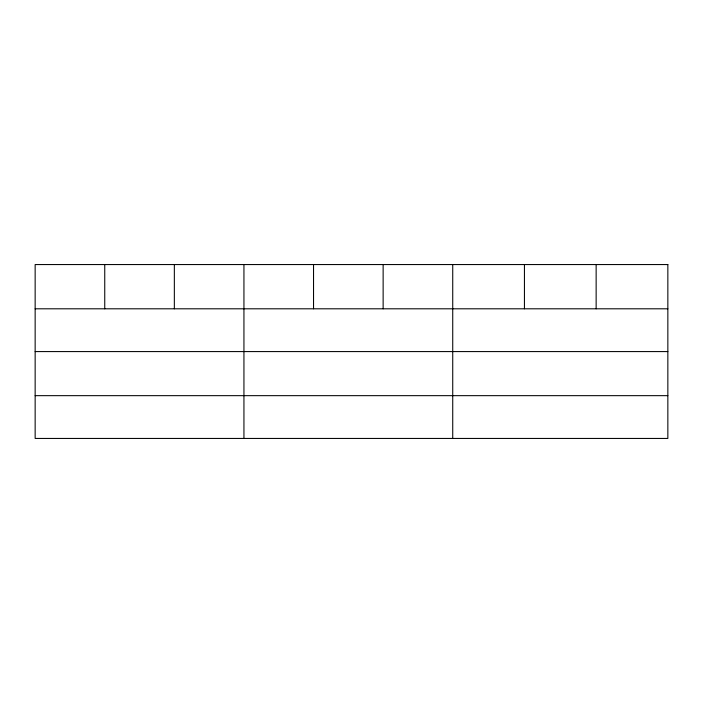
<?xml version="1.0" encoding="UTF-8"?>
<svg xmlns="http://www.w3.org/2000/svg" width="703" height="703" viewBox="0 0 703 703"><rect width="100%" height="100%" fill="white"/><g stroke="black" fill="none" stroke-linecap="round" stroke-linejoin="round"><path stroke-width="1.05" d="M35.15 308.802L667.85 308.802M35.15 351.579L667.85 351.579M35.15 395.657L667.85 395.657M596.144 264.556L596.144 308.802M524.438 264.556L524.438 308.802M452.732 264.556L452.732 438.444M383.135 264.556L383.135 308.802M313.538 264.556L313.538 308.802M243.941 264.556L243.941 438.444M174.344 264.556L174.344 308.802M104.747 264.556L104.747 308.802M667.85 264.556L35.15 264.556L35.15 438.444L667.85 438.444L667.85 264.556"/></g></svg>
